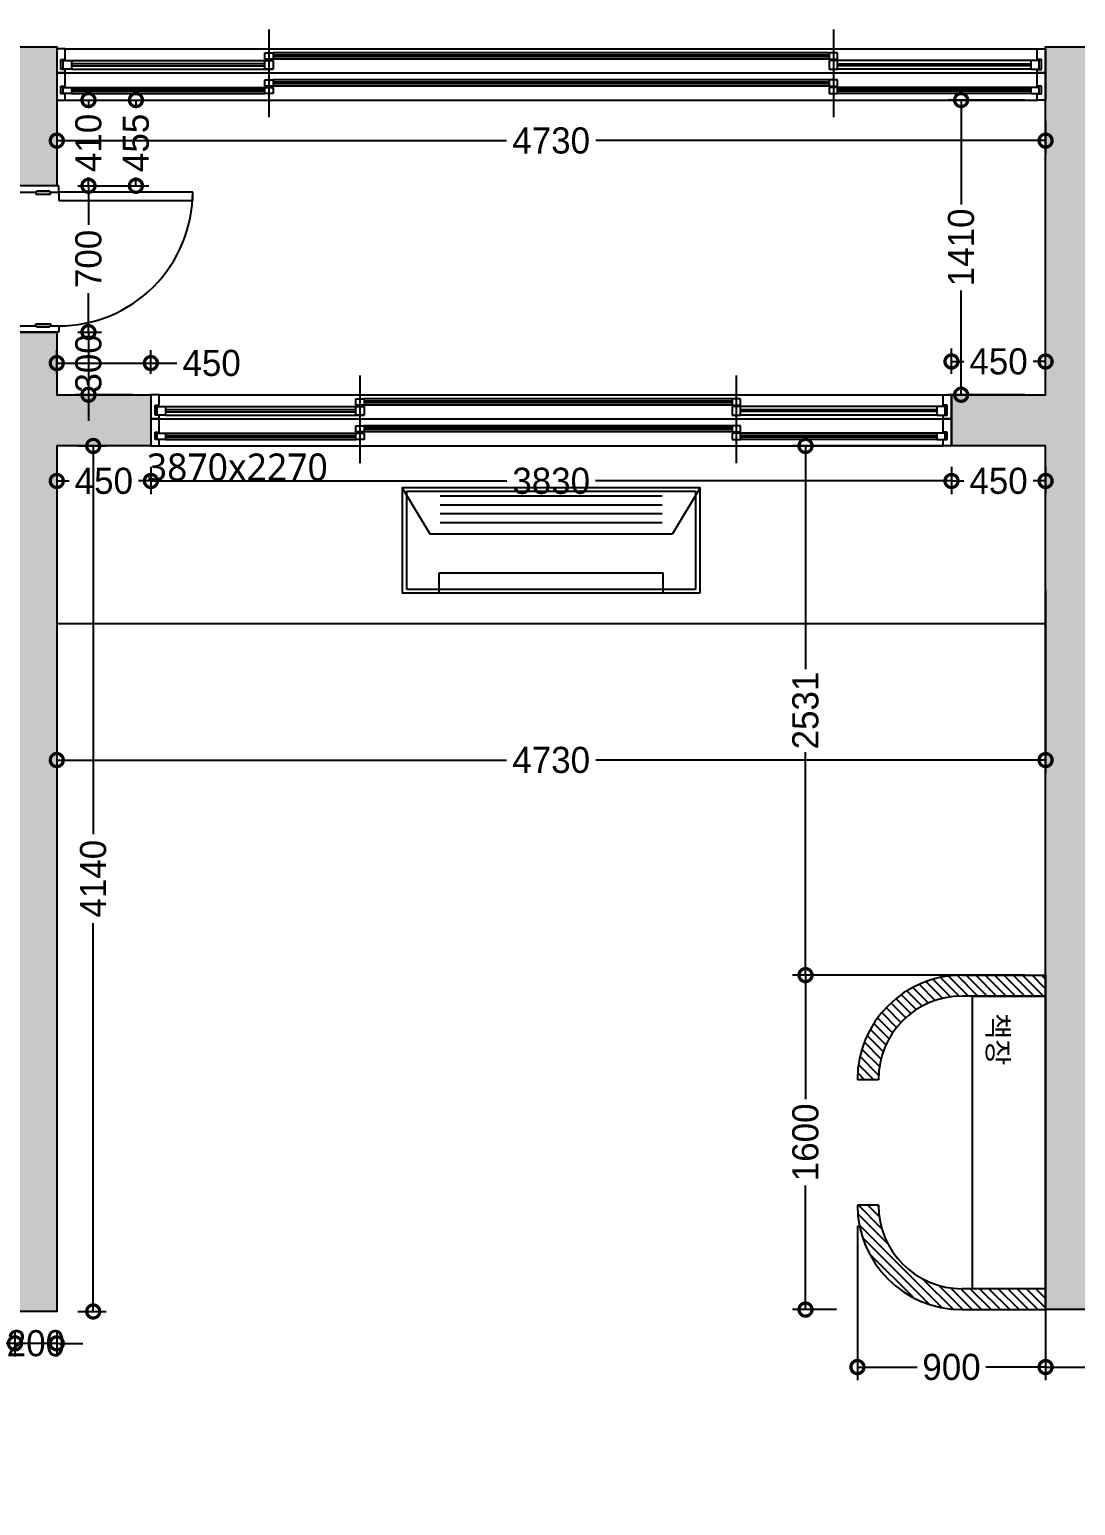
# Model space of a CAD drawing. Header units: millimetres. Extents: x 43335 to 261478, y -4312 to 41218.
# Drawn here: x 186380 to 191384, y 4822 to 11882 of the extents above; entities that cross this region are included whole.
import ezdxf

# ---------------------------------------------------------------- set-up
doc = ezdxf.new("R2010")
doc.units = ezdxf.units.MM
doc.layers.add('S-DIM', color=7, linetype='Continuous')
doc.layers.add('인테리어_해치_벽체', color=8, linetype='Continuous')
doc.styles.add('돋움', font='malgun.ttf')
doc.styles.add('스타일1', font='HANDotum.ttf')
doc.styles.add('코레일둥고', font='HANDotum.ttf')
doc.dimstyles.new('50', dxfattribs={"dimscale": 50, "dimtxt": 2.5, "dimasz": 2.5, "dimexe": 1.25, "dimexo": 2, "dimtad": 0, "dimdec": 0, "dimtxsty": '스타일1', "dimblk": 'DOTSMALL', "dimcen": 2.5, "dimclrd": 1, "dimclre": 1, "dimclrt": 2, "dimadec": 0, "dimazin": 0, "dimtfac": 1, "dimtdec": 0, "dimtix": 1, "dimtmove": 0, "dimatfit": 3, "dimldrblk": 'DOTSMALL', "dimfxl": 1.25, "dimarcsym": 0})

# ---------------------------------------------------------------- blocks, each defined once
blk = doc.blocks.new('_DOTSMALL')
at = {"color": 0, "linetype": 'ByBlock', "const_width": 0.5}
blk.add_lwpolyline([(-0.0625, 0, 1), (0.0625, 0, 1)], format="xyb", close=True, dxfattribs=at)
blk = doc.blocks.new('*D699')
at = {"layer": 'Defpoints', "color": 0, "transparency": 16777216}
for p in [(186510.5, 11544.6), (191240.5, 11544.6), (191240.5, 11350.5)]:
    blk.add_point(p, dxfattribs=at)
at = {"layer": 'S-DIM', "color": 1, "lineweight": -2, "transparency": 16777216}
for p, q in [((186510.5, 11444.6), (186510.5, 11288)), ((191240.5, 11444.6), (191240.5, 11288)), ((186510.5, 11350.5), (188662.4, 11350.5)), ((191240.5, 11350.5), (189088.6, 11350.5))]:
    blk.add_line(p, q, dxfattribs=at)
at = {"layer": 'S-DIM', "color": 1, "lineweight": -2, "transparency": 16777216, "xscale": 125, "yscale": 125, "zscale": 125, "rotation": 180}
blk.add_blockref('_DOTSMALL', (186510.5, 11350.5), dxfattribs=at)
at = {"layer": 'S-DIM', "color": 1, "lineweight": -2, "transparency": 16777216, "xscale": 125, "yscale": 125, "zscale": 125}
blk.add_blockref('_DOTSMALL', (191240.5, 11350.5), dxfattribs=at)
at = {"layer": 'S-DIM', "color": 2, "transparency": 16777216, "insert": (188875.5, 11350.5), "char_height": 125, "attachment_point": 5, "style": '스타일1'}
blk.add_mtext('4730', dxfattribs=at)
blk = doc.blocks.new('*D700')
at = {"layer": 'Defpoints', "color": 0, "transparency": 16777216}
for p in [(186510.5, 11544.6), (186510.5, 11134.6), (186662.1, 11134.6)]:
    blk.add_point(p, dxfattribs=at)
at = {"layer": 'S-DIM', "color": 1, "lineweight": -2, "transparency": 16777216}
for p, q in [((186610.5, 11544.6), (186724.6, 11544.6)), ((186662.1, 11544.6), (186662.1, 11505.3)), ((186662.1, 11134.6), (186662.1, 11173.8)), ((186610.5, 11134.6), (186724.6, 11134.6))]:
    blk.add_line(p, q, dxfattribs=at)
at = {"layer": 'S-DIM', "color": 1, "lineweight": -2, "transparency": 16777216, "xscale": 125, "yscale": 125, "zscale": 125}
for p, rotation in [((186662.1, 11544.6), 90), ((186662.1, 11134.6), 270)]:
    blk.add_blockref('_DOTSMALL', p, dxfattribs=dict(at, rotation=rotation))
at = {"layer": 'S-DIM', "color": 2, "transparency": 16777216, "insert": (186662.1, 11339.6), "char_height": 125, "attachment_point": 5, "rotation": 90, "style": '스타일1'}
blk.add_mtext('410', dxfattribs=at)
blk = doc.blocks.new('*D701')
at = {"layer": 'Defpoints', "color": 0, "transparency": 16777216}
for p in [(186510.5, 11134.6), (186510.5, 10434.6), (186662.1, 10434.6)]:
    blk.add_point(p, dxfattribs=at)
at = {"layer": 'S-DIM', "color": 1, "lineweight": -2, "transparency": 16777216}
for p, q in [((186610.5, 11134.6), (186724.6, 11134.6)), ((186662.1, 11134.6), (186662.1, 10948.4)), ((186662.1, 10434.6), (186662.1, 10620.7)), ((186610.5, 10434.6), (186724.6, 10434.6))]:
    blk.add_line(p, q, dxfattribs=at)
at = {"layer": 'S-DIM', "color": 1, "lineweight": -2, "transparency": 16777216, "xscale": 125, "yscale": 125, "zscale": 125}
for p, rotation in [((186662.1, 11134.6), 90), ((186662.1, 10434.6), 270)]:
    blk.add_blockref('_DOTSMALL', p, dxfattribs=dict(at, rotation=rotation))
at = {"layer": 'S-DIM', "color": 2, "transparency": 16777216, "insert": (186662.1, 10784.6), "char_height": 125, "attachment_point": 5, "rotation": 90, "style": '스타일1'}
blk.add_mtext('700', dxfattribs=at)
blk = doc.blocks.new('*D702')
at = {"layer": 'Defpoints', "color": 0, "transparency": 16777216}
for p in [(186510.5, 10434.6), (186662.1, 10134.9), (186972.7, 10134.9)]:
    blk.add_point(p, dxfattribs=at)
at = {"layer": 'S-DIM', "color": 1, "lineweight": -2, "transparency": 16777216}
for p, q in [((186662.1, 10434.6), (186662.1, 10559.6)), ((186610.5, 10434.6), (186724.6, 10434.6)), ((186662.1, 10434.6), (186662.1, 10134.9)), ((186872.7, 10134.9), (186599.6, 10134.9)), ((186662.1, 10134.9), (186662.1, 10009.9))]:
    blk.add_line(p, q, dxfattribs=at)
at = {"layer": 'S-DIM', "color": 1, "lineweight": -2, "transparency": 16777216, "xscale": 125, "yscale": 125, "zscale": 125}
for p, rotation in [((186662.1, 10434.6), 270), ((186662.1, 10134.9), 90)]:
    blk.add_blockref('_DOTSMALL', p, dxfattribs=dict(at, rotation=rotation))
at = {"layer": 'S-DIM', "color": 2, "transparency": 16777216, "insert": (186662.1, 10284.8), "char_height": 125, "attachment_point": 5, "rotation": 90, "style": '스타일1'}
blk.add_mtext('300', dxfattribs=at)
blk = doc.blocks.new('*D703')
at = {"layer": 'Defpoints', "color": 0, "transparency": 16777216}
for p in [(190340.5, 7358.6), (190092.1, 5758.6), (190340.5, 5758.6)]:
    blk.add_point(p, dxfattribs=at)
at = {"layer": 'S-DIM', "color": 1, "lineweight": -2, "transparency": 16777216}
for p, q in [((190240.5, 7358.6), (190029.6, 7358.6)), ((190092.1, 7358.6), (190092.1, 6764.6)), ((190092.1, 5758.6), (190092.1, 6352.6)), ((190240.5, 5758.6), (190029.6, 5758.6))]:
    blk.add_line(p, q, dxfattribs=at)
at = {"layer": 'S-DIM', "color": 1, "lineweight": -2, "transparency": 16777216, "xscale": 125, "yscale": 125, "zscale": 125}
for p, rotation in [((190092.1, 7358.6), 90), ((190092.1, 5758.6), 270)]:
    blk.add_blockref('_DOTSMALL', p, dxfattribs=dict(at, rotation=rotation))
at = {"layer": 'S-DIM', "color": 2, "transparency": 16777216, "insert": (190092.1, 6558.6), "char_height": 125, "attachment_point": 5, "rotation": 90, "style": '스타일1'}
blk.add_mtext('1600', dxfattribs=at)
blk = doc.blocks.new('*D786')
at = {"layer": 'Defpoints', "color": 0, "transparency": 16777216}
for p in [(190340.5, 6258.6), (191240.5, 6258.6), (191240.5, 5483.6)]:
    blk.add_point(p, dxfattribs=at)
at = {"layer": 'S-DIM', "color": 1, "lineweight": -2, "transparency": 16777216}
for p, q in [((190340.5, 6158.6), (190340.5, 5421.1)), ((191240.5, 6158.6), (191240.5, 5421.1)), ((190340.5, 5483.6), (190626.3, 5483.6)), ((191240.5, 5483.6), (190954.8, 5483.6))]:
    blk.add_line(p, q, dxfattribs=at)
at = {"layer": 'S-DIM', "color": 1, "lineweight": -2, "transparency": 16777216, "xscale": 125, "yscale": 125, "zscale": 125, "rotation": 180}
blk.add_blockref('_DOTSMALL', (190340.5, 5483.6), dxfattribs=at)
at = {"layer": 'S-DIM', "color": 1, "lineweight": -2, "transparency": 16777216, "xscale": 125, "yscale": 125, "zscale": 125}
blk.add_blockref('_DOTSMALL', (191240.5, 5483.6), dxfattribs=at)
at = {"layer": 'S-DIM', "color": 2, "transparency": 16777216, "insert": (190790.5, 5483.6), "char_height": 125, "attachment_point": 5, "style": '스타일1'}
blk.add_mtext('900', dxfattribs=at)
blk = doc.blocks.new('*D704')
at = {"layer": 'Defpoints', "color": 0, "transparency": 16777216}
for p in [(190092.1, 9889.9), (191240.5, 9889.9), (191240.5, 7358.6)]:
    blk.add_point(p, dxfattribs=at)
at = {"layer": 'S-DIM', "color": 1, "lineweight": -2, "transparency": 16777216}
for p, q in [((191140.5, 9889.9), (190029.6, 9889.9)), ((190092.1, 9889.9), (190092.1, 8823)), ((190092.1, 7358.6), (190092.1, 8425.5)), ((191140.5, 7358.6), (190029.6, 7358.6))]:
    blk.add_line(p, q, dxfattribs=at)
at = {"layer": 'S-DIM', "color": 1, "lineweight": -2, "transparency": 16777216, "xscale": 125, "yscale": 125, "zscale": 125}
for p, rotation in [((190092.1, 9889.9), 90), ((190092.1, 7358.6), 270)]:
    blk.add_blockref('_DOTSMALL', p, dxfattribs=dict(at, rotation=rotation))
at = {"layer": 'S-DIM', "color": 2, "transparency": 16777216, "insert": (190092.1, 8624.3), "char_height": 125, "attachment_point": 5, "rotation": 90, "style": '스타일1'}
blk.add_mtext('2531', dxfattribs=at)
blk = doc.blocks.new('*D705')
at = {"layer": 'Defpoints', "color": 0, "transparency": 16777216}
for p in [(186510.5, 9301.9), (191240.5, 9301.9), (191240.5, 8387.3)]:
    blk.add_point(p, dxfattribs=at)
at = {"layer": 'S-DIM', "color": 1, "lineweight": -2, "transparency": 16777216}
for p, q in [((186510.5, 9201.9), (186510.5, 8324.8)), ((191240.5, 9201.9), (191240.5, 8324.8)), ((186510.5, 8387.3), (188662.4, 8387.3)), ((191240.5, 8387.3), (189088.6, 8387.3))]:
    blk.add_line(p, q, dxfattribs=at)
at = {"layer": 'S-DIM', "color": 1, "lineweight": -2, "transparency": 16777216, "xscale": 125, "yscale": 125, "zscale": 125, "rotation": 180}
blk.add_blockref('_DOTSMALL', (186510.5, 8387.3), dxfattribs=at)
at = {"layer": 'S-DIM', "color": 1, "lineweight": -2, "transparency": 16777216, "xscale": 125, "yscale": 125, "zscale": 125}
blk.add_blockref('_DOTSMALL', (191240.5, 8387.3), dxfattribs=at)
at = {"layer": 'S-DIM', "color": 2, "transparency": 16777216, "insert": (188875.5, 8387.3), "char_height": 125, "attachment_point": 5, "style": '스타일1'}
blk.add_mtext('4730', dxfattribs=at)
blk = doc.blocks.new('*D706')
at = {"layer": 'Defpoints', "color": 0, "transparency": 16777216}
for p in [(186310.5, 5749.6), (186510.5, 5749.6), (186310.5, 5597.1)]:
    blk.add_point(p, dxfattribs=at)
at = {"layer": 'S-DIM', "color": 1, "lineweight": -2, "transparency": 16777216}
for p, q in [((186310.5, 5649.6), (186310.5, 5534.6)), ((186510.5, 5649.6), (186510.5, 5534.6)), ((186310.5, 5597.1), (186185.5, 5597.1)), ((186510.5, 5597.1), (186310.5, 5597.1)), ((186510.5, 5597.1), (186635.5, 5597.1))]:
    blk.add_line(p, q, dxfattribs=at)
at = {"layer": 'S-DIM', "color": 1, "lineweight": -2, "transparency": 16777216, "xscale": 125, "yscale": 125, "zscale": 125}
blk.add_blockref('_DOTSMALL', (186310.5, 5597.1), dxfattribs=at)
at = {"layer": 'S-DIM', "color": 1, "lineweight": -2, "transparency": 16777216, "xscale": 125, "yscale": 125, "zscale": 125, "rotation": 180}
blk.add_blockref('_DOTSMALL', (186510.5, 5597.1), dxfattribs=at)
at = {"layer": 'S-DIM', "color": 2, "transparency": 16777216, "insert": (186410.5, 5597.1), "char_height": 125, "attachment_point": 5, "style": '스타일1'}
blk.add_mtext('200', dxfattribs=at)
blk = doc.blocks.new('*D712')
at = {"layer": 'Defpoints', "color": 0, "transparency": 16777216}
for p in [(191240.5, 5758.6), (193090.5, 5758.6), (193090.5, 5483.6)]:
    blk.add_point(p, dxfattribs=at)
at = {"layer": 'S-DIM', "color": 1, "lineweight": -2, "transparency": 16777216}
for p, q in [((191240.5, 5658.6), (191240.5, 5421.1)), ((193090.5, 5658.6), (193090.5, 5421.1)), ((191240.5, 5483.6), (191959.5, 5483.6)), ((193090.5, 5483.6), (192371.5, 5483.6))]:
    blk.add_line(p, q, dxfattribs=at)
at = {"layer": 'S-DIM', "color": 1, "lineweight": -2, "transparency": 16777216, "xscale": 125, "yscale": 125, "zscale": 125, "rotation": 180}
blk.add_blockref('_DOTSMALL', (191240.5, 5483.6), dxfattribs=at)
at = {"layer": 'S-DIM', "color": 1, "lineweight": -2, "transparency": 16777216, "xscale": 125, "yscale": 125, "zscale": 125}
blk.add_blockref('_DOTSMALL', (193090.5, 5483.6), dxfattribs=at)
at = {"layer": 'S-DIM', "color": 2, "transparency": 16777216, "insert": (192165.5, 5483.6), "char_height": 125, "attachment_point": 5, "style": '스타일1'}
blk.add_mtext('1850', dxfattribs=at)
blk = doc.blocks.new('*D785')
at = {"layer": 'Defpoints', "color": 0, "transparency": 16777216}
for p in [(186510.5, 11544.6), (186510.5, 11134.6), (186889, 11134.6)]:
    blk.add_point(p, dxfattribs=at)
at = {"layer": 'S-DIM', "color": 1, "lineweight": -2, "transparency": 16777216}
for p, q in [((186610.5, 11544.6), (186951.5, 11544.6)), ((186889, 11544.6), (186889, 11505.1)), ((186889, 11134.6), (186889, 11174)), ((186610.5, 11134.6), (186951.5, 11134.6))]:
    blk.add_line(p, q, dxfattribs=at)
at = {"layer": 'S-DIM', "color": 1, "lineweight": -2, "transparency": 16777216, "xscale": 125, "yscale": 125, "zscale": 125}
for p, rotation in [((186889, 11544.6), 90), ((186889, 11134.6), 270)]:
    blk.add_blockref('_DOTSMALL', p, dxfattribs=dict(at, rotation=rotation))
at = {"layer": 'S-DIM', "color": 2, "transparency": 16777216, "insert": (186889, 11339.6), "char_height": 125, "attachment_point": 5, "rotation": 90, "style": '스타일1'}
blk.add_mtext('455', dxfattribs=at)
blk = doc.blocks.new('*D803')
at = {"layer": 'Defpoints', "color": 0, "transparency": 16777216}
for p in [(186510.5, 9889.9), (186510.5, 5749.6), (186684.8, 5749.6)]:
    blk.add_point(p, dxfattribs=at)
at = {"layer": 'S-DIM', "color": 1, "lineweight": -2, "transparency": 16777216}
for p, q in [((186610.5, 9889.9), (186747.3, 9889.9)), ((186684.8, 9889.9), (186684.8, 8032.8)), ((186684.8, 5749.6), (186684.8, 7606.7)), ((186610.5, 5749.6), (186747.3, 5749.6))]:
    blk.add_line(p, q, dxfattribs=at)
at = {"layer": 'S-DIM', "color": 1, "lineweight": -2, "transparency": 16777216, "xscale": 125, "yscale": 125, "zscale": 125}
for p, rotation in [((186684.8, 9889.9), 90), ((186684.8, 5749.6), 270)]:
    blk.add_blockref('_DOTSMALL', p, dxfattribs=dict(at, rotation=rotation))
at = {"layer": 'S-DIM', "color": 2, "transparency": 16777216, "insert": (186684.8, 7819.8), "char_height": 125, "attachment_point": 5, "rotation": 90, "style": '스타일1'}
blk.add_mtext('4140', dxfattribs=at)
blk = doc.blocks.new('*D804')
at = {"layer": 'Defpoints', "color": 0, "transparency": 16777216}
for p in [(190790.5, 9889.9), (191240.5, 9889.9), (191240.5, 9722.4)]:
    blk.add_point(p, dxfattribs=at)
at = {"layer": 'S-DIM', "color": 1, "lineweight": -2, "transparency": 16777216}
for p, q in [((190790.5, 9789.9), (190790.5, 9659.9)), ((191240.5, 9789.9), (191240.5, 9659.9)), ((190790.5, 9722.4), (190849.8, 9722.4)), ((191240.5, 9722.4), (191181.2, 9722.4))]:
    blk.add_line(p, q, dxfattribs=at)
at = {"layer": 'S-DIM', "color": 1, "lineweight": -2, "transparency": 16777216, "xscale": 125, "yscale": 125, "zscale": 125, "rotation": 180}
blk.add_blockref('_DOTSMALL', (190790.5, 9722.4), dxfattribs=at)
at = {"layer": 'S-DIM', "color": 1, "lineweight": -2, "transparency": 16777216, "xscale": 125, "yscale": 125, "zscale": 125}
blk.add_blockref('_DOTSMALL', (191240.5, 9722.4), dxfattribs=at)
at = {"layer": 'S-DIM', "color": 2, "transparency": 16777216, "insert": (191015.5, 9722.4), "char_height": 125, "attachment_point": 5, "style": '스타일1'}
blk.add_mtext('450', dxfattribs=at)
blk = doc.blocks.new('*D805')
at = {"layer": 'Defpoints', "color": 0, "transparency": 16777216}
for p in [(186510.5, 9889.9), (186960.5, 9889.9), (186960.5, 9722.4)]:
    blk.add_point(p, dxfattribs=at)
at = {"layer": 'S-DIM', "color": 1, "lineweight": -2, "transparency": 16777216}
for p, q in [((186510.5, 9789.9), (186510.5, 9659.9)), ((186960.5, 9789.9), (186960.5, 9659.9)), ((186510.5, 9722.4), (186569.8, 9722.4)), ((186960.5, 9722.4), (186901.2, 9722.4))]:
    blk.add_line(p, q, dxfattribs=at)
at = {"layer": 'S-DIM', "color": 1, "lineweight": -2, "transparency": 16777216, "xscale": 125, "yscale": 125, "zscale": 125, "rotation": 180}
blk.add_blockref('_DOTSMALL', (186510.5, 9722.4), dxfattribs=at)
at = {"layer": 'S-DIM', "color": 1, "lineweight": -2, "transparency": 16777216, "xscale": 125, "yscale": 125, "zscale": 125}
blk.add_blockref('_DOTSMALL', (186960.5, 9722.4), dxfattribs=at)
at = {"layer": 'S-DIM', "color": 2, "transparency": 16777216, "insert": (186735.5, 9722.4), "char_height": 125, "attachment_point": 5, "style": '스타일1'}
blk.add_mtext('450', dxfattribs=at)
blk = doc.blocks.new('*D806')
at = {"layer": 'Defpoints', "color": 0, "transparency": 16777216}
for p in [(186960.5, 9889.9), (190790.5, 9889.9), (190790.5, 9722.4)]:
    blk.add_point(p, dxfattribs=at)
at = {"layer": 'S-DIM', "color": 1, "lineweight": -2, "transparency": 16777216}
for p, q in [((186960.5, 9789.9), (186960.5, 9659.9)), ((190790.5, 9789.9), (190790.5, 9659.9)), ((186960.5, 9722.4), (188663.8, 9722.4)), ((190790.5, 9722.4), (189087.2, 9722.4))]:
    blk.add_line(p, q, dxfattribs=at)
at = {"layer": 'S-DIM', "color": 1, "lineweight": -2, "transparency": 16777216, "xscale": 125, "yscale": 125, "zscale": 125, "rotation": 180}
blk.add_blockref('_DOTSMALL', (186960.5, 9722.4), dxfattribs=at)
at = {"layer": 'S-DIM', "color": 1, "lineweight": -2, "transparency": 16777216, "xscale": 125, "yscale": 125, "zscale": 125}
blk.add_blockref('_DOTSMALL', (190790.5, 9722.4), dxfattribs=at)
at = {"layer": 'S-DIM', "color": 2, "transparency": 16777216, "insert": (188875.5, 9722.4), "char_height": 125, "attachment_point": 5, "style": '스타일1'}
blk.add_mtext('3830', dxfattribs=at)
blk = doc.blocks.new('*D807')
at = {"layer": 'Defpoints', "color": 0, "transparency": 16777216}
for p in [(191240.5, 10293.9), (190790.5, 10134.9), (191240.5, 10134.9)]:
    blk.add_point(p, dxfattribs=at)
at = {"layer": 'S-DIM', "color": 1, "lineweight": -2, "transparency": 16777216}
for p, q in [((190790.5, 10234.9), (190790.5, 10356.4)), ((191240.5, 10234.9), (191240.5, 10356.4)), ((190790.5, 10293.9), (190849.8, 10293.9)), ((191240.5, 10293.9), (191181.2, 10293.9))]:
    blk.add_line(p, q, dxfattribs=at)
at = {"layer": 'S-DIM', "color": 1, "lineweight": -2, "transparency": 16777216, "xscale": 125, "yscale": 125, "zscale": 125, "rotation": 180}
blk.add_blockref('_DOTSMALL', (190790.5, 10293.9), dxfattribs=at)
at = {"layer": 'S-DIM', "color": 1, "lineweight": -2, "transparency": 16777216, "xscale": 125, "yscale": 125, "zscale": 125}
blk.add_blockref('_DOTSMALL', (191240.5, 10293.9), dxfattribs=at)
at = {"layer": 'S-DIM', "color": 2, "transparency": 16777216, "insert": (191015.5, 10293.9), "char_height": 125, "attachment_point": 5, "style": '스타일1'}
blk.add_mtext('450', dxfattribs=at)
blk = doc.blocks.new('*D808')
at = {"layer": 'Defpoints', "color": 0, "transparency": 16777216}
for p in [(186960.5, 10286.4), (186510.5, 10134.9), (186960.5, 10134.9)]:
    blk.add_point(p, dxfattribs=at)
at = {"layer": 'S-DIM', "color": 1, "lineweight": -2, "transparency": 16777216}
for p, q in [((186510.5, 10234.9), (186510.5, 10348.9)), ((186960.5, 10234.9), (186960.5, 10348.9)), ((186510.5, 10286.4), (186960.5, 10286.4)), ((186960.5, 10286.4), (187085.5, 10286.4))]:
    blk.add_line(p, q, dxfattribs=at)
at = {"layer": 'S-DIM', "color": 1, "lineweight": -2, "transparency": 16777216, "xscale": 125, "yscale": 125, "zscale": 125, "rotation": 180}
blk.add_blockref('_DOTSMALL', (186510.5, 10286.4), dxfattribs=at)
at = {"layer": 'S-DIM', "color": 1, "lineweight": -2, "transparency": 16777216, "xscale": 125, "yscale": 125, "zscale": 125}
blk.add_blockref('_DOTSMALL', (186960.5, 10286.4), dxfattribs=at)
at = {"layer": 'S-DIM', "color": 2, "transparency": 16777216, "insert": (187251.2, 10286.4), "char_height": 125, "attachment_point": 5, "style": '스타일1'}
blk.add_mtext('450', dxfattribs=at)
blk = doc.blocks.new('*D809')
at = {"layer": 'Defpoints', "color": 0, "transparency": 16777216}
for p in [(191240.5, 11544.6), (190836.5, 10134.9), (191240.5, 10134.9)]:
    blk.add_point(p, dxfattribs=at)
at = {"layer": 'S-DIM', "color": 1, "lineweight": -2, "transparency": 16777216}
for p, q in [((191140.5, 11544.6), (190774, 11544.6)), ((190836.5, 11544.6), (190836.5, 11045.8)), ((190836.5, 10134.9), (190836.5, 10633.7)), ((191140.5, 10134.9), (190774, 10134.9))]:
    blk.add_line(p, q, dxfattribs=at)
at = {"layer": 'S-DIM', "color": 1, "lineweight": -2, "transparency": 16777216, "xscale": 125, "yscale": 125, "zscale": 125}
for p, rotation in [((190836.5, 11544.6), 90), ((190836.5, 10134.9), 270)]:
    blk.add_blockref('_DOTSMALL', p, dxfattribs=dict(at, rotation=rotation))
at = {"layer": 'S-DIM', "color": 2, "transparency": 16777216, "insert": (190836.5, 10839.8), "char_height": 125, "attachment_point": 5, "rotation": 90, "style": '스타일1'}
blk.add_mtext('1410', dxfattribs=at)
blk = doc.blocks.new('ahsiefsxe')
at = {"layer": '인테리어_해치_벽체'}
h = blk.add_hatch(color=256, dxfattribs=at)
h.dxf.hatch_style = 1
h.paths.add_polyline_path([(234402, 19138.4), (234402, 18858.4), (235352, 18858.4), (235352, 18783.4), (235462, 18783.4), (235462, 18655.9), (235662, 18655.9), (235662, 18984.3), (235552, 18984.3), (235552, 22677.4), (236842, 22677.4), (236842, 28282.4), (236022, 28282.4), (236022, 28177.4), (236642, 28177.4), (236642, 27032.4), (236012, 27032.4), (236012, 26807.4), (236642, 26807.4), (236642, 22877.4), (234602, 22877.4), (234602, 22677.4), (235352, 22677.4), (235352, 21318.4), (234052, 21318.4), (234052, 21118.4), (235352, 21118.4), (235352, 19338.4), (233152, 19338.4), (233152, 21118.4), (233252, 21118.4), (233252, 21318.4), (232952, 21318.4), (232952, 19338.4), (232597, 19338.4), (232597, 19138.4)])
h.paths.add_polyline_path([(225662, 28718.4), (225862, 28718.4), (225862, 28053.4), (225662, 28053.4)])
h.paths.add_polyline_path([(222352, 28153.4), (222352, 28053.4), (221452, 28053.4), (221452, 27032.4), (222762, 27032.4), (222762, 26807.4), (221452, 26807.4), (221452, 20158.4), (222252, 20158.4), (222252, 19958.4), (221452, 19958.4), (221452, 18658.4), (221802, 18658.4), (221802, 17528.4), (222127, 17528.4), (222127, 17328.4), (221602, 17328.4), (221602, 18458.4), (221252, 18458.4), (221252, 28153.4)])
h.paths.add_polyline_path([(223152, 20368.4), (223152, 17528.4), (223617, 17528.4), (223617, 17328.4), (223152, 17328.4), (223154.1, 15897.3), (223952, 15897.3), (223952, 15697.3), (222952, 15697.4), (222952, 17328.4), (222627, 17328.4), (222627, 17528.4), (222952, 17528.4), (222952, 20368.4)])
h.paths.add_polyline_path([(222952, 21068.4), (222952, 21318.4), (224482, 21318.4), (224482, 22668.4), (222807, 22668.4), (222807, 22868.4), (224682, 22868.4), (224682, 21318.4), (225122, 21318.4), (225122, 21118.4), (223152, 21118.4), (223152, 21068.4)])
h.paths.add_polyline_path([(235662, 17655.9), (235662, 17328.4), (234762.2, 17328.4), (234762.2, 17528.4), (235462, 17528.4), (235462, 17655.9)])
h.paths.add_polyline_path([(231762.2, 17528.4), (231762.2, 15698.4), (230962, 15698.4), (230962, 15898.4), (231562.2, 15898.4), (231562.2, 17328.4), (230962, 17328.4), (230962, 21318.4), (231162, 21318.4), (231162, 17528.4)])
h.paths.add_polyline_path([(228192, 17528.4), (228962, 17528.3), (228962, 17328.5), (228192, 17328.5)])
h.paths.add_polyline_path([(227692, 17328.5), (227112.2, 17328.5), (227112.2, 16798.4), (226342.2, 16798.4), (226342.2, 15798.4), (227262, 15798.4), (227262, 15938.4), (227362, 15938.4), (227362, 15698.4), (226152, 15697.3), (226152, 21118.4), (226102, 21118.4), (226102, 21318.4), (228522, 21318.4), (228522, 21118.4), (226352, 21118.4), (226352, 17528.4), (227692, 17528.4)])
h.paths.add_polyline_path([(233622, 22677.4), (233422, 22677.4), (233422, 28032.4), (233392, 28032.4), (233392, 28282.4), (233622, 28282.4)], flags=17)
h.paths.add_polyline_path([(230592, 26808.8), (230142, 26808.8), (230142, 27053.8), (230592, 27053.8), (230592, 28718.4), (230792, 28718.4), (230792, 27032.4), (231262, 27032.4), (231262, 26807.4), (230792, 26807.4), (230792, 22877.4), (232442, 22877.4), (232442, 22677.4), (230592, 22677.4)])
h.paths.add_polyline_path([(225662, 27032.4), (225662, 27353.4), (225862, 27353.4), (225862, 27053.8), (226312, 27053.8), (226312, 26808.8), (225862, 26808.8), (225862, 22668.4), (225662, 22668.4), (225662, 26807.4), (225262, 26807.4), (225262, 27032.4)])
for p, q in [((226877, 28800.9), (226877, 28381.5)), ((229577, 28800.9), (229577, 28381.5)), ((225862, 28708.4), (225862, 28508.4)), ((225902, 28708.4), (225862, 28708.4)), ((225862, 28708.4), (225862, 28593.4)), ((225902, 28708.4), (230552, 28708.4)), ((225902, 28658.2), (225902, 28708.4)), ((226857, 28688.7), (226897, 28688.7)), ((226857, 28658.7), (226857, 28688.7)), ((229557, 28688.7), (226897, 28688.7)), ((226897, 28688.7), (226897, 28658.7)), ((229557, 28677.7), (226897, 28677.7)), ((229557, 28669.7), (226897, 28669.7)), ((229597, 28688.7), (229557, 28688.7)), ((229557, 28688.7), (229557, 28658.7)), ((229597, 28658.7), (229597, 28688.7)), ((230552, 28658.2), (230552, 28708.4)), ((230552, 28708.4), (230592, 28708.4)), ((230592, 28708.4), (230592, 28508.4)), ((230592, 28708.4), (230592, 28593.4)), ((225882, 28610.2), (225882, 28658.2)), ((225882, 28658.2), (225902, 28658.2)), ((225902, 28610.2), (225882, 28610.2)), ((225892, 28652.7), (225932, 28652.7)), ((225892, 28610.7), (225892, 28652.7)), ((225932, 28610.7), (225892, 28610.7)), ((225902, 28593.4), (225902, 28610.2)), ((225932, 28652.7), (225932, 28610.7)), ((225932, 28652.7), (226857, 28652.7)), ((225932, 28638.3), (226857, 28638.3)), ((226857, 28625.1), (225932, 28625.1)), ((225932, 28610.7), (226897, 28610.7)), ((226897, 28658.7), (226857, 28658.7)), ((226857, 28652.7), (226897, 28652.7)), ((226857, 28610.7), (226857, 28652.7)), ((226897, 28610.7), (226857, 28610.7)), ((229557, 28658.7), (226897, 28658.7)), ((226897, 28652.7), (226897, 28610.7)), ((229557, 28658.7), (229597, 28658.7)), ((229597, 28652.7), (229557, 28652.7)), ((229557, 28652.7), (229557, 28610.7)), ((229557, 28610.7), (229597, 28610.7)), ((230522, 28652.7), (229597, 28652.7)), ((229597, 28610.7), (229597, 28652.7)), ((230522, 28635.7), (229597, 28635.7)), ((230522, 28627.7), (229597, 28627.7)), ((230522, 28610.7), (229597, 28610.7)), ((230562, 28652.7), (230522, 28652.7)), ((230522, 28652.7), (230522, 28610.7)), ((230522, 28610.7), (230562, 28610.7)), ((230572, 28658.2), (230552, 28658.2)), ((230552, 28593.4), (230552, 28610.2)), ((230552, 28610.2), (230572, 28610.2)), ((230562, 28610.7), (230562, 28652.7)), ((230572, 28610.2), (230572, 28658.2)), ((225862, 28593.4), (225902, 28593.4)), ((225902, 28593.4), (225862, 28593.4)), ((225862, 28593.4), (225862, 28463.4)), ((225882, 28493.9), (225882, 28529.9)), ((225882, 28529.9), (225902, 28529.9)), ((225892, 28524.4), (225932, 28524.4)), ((225892, 28494.4), (225892, 28524.4)), ((225902, 28593.4), (230552, 28593.4)), ((225902, 28529.9), (225902, 28593.4)), ((225932, 28524.4), (225932, 28494.4)), ((225932, 28524.4), (226857, 28524.4)), ((226857, 28560.4), (226897, 28560.4)), ((226857, 28530.4), (226857, 28560.4)), ((226897, 28530.4), (226857, 28530.4)), ((226857, 28524.4), (226897, 28524.4)), ((226857, 28494.4), (226857, 28524.4)), ((229557, 28560.4), (226897, 28560.4)), ((226897, 28560.4), (226897, 28530.4)), ((229557, 28549.4), (226897, 28549.4)), ((229557, 28541.4), (226897, 28541.4)), ((229557, 28530.4), (226897, 28530.4)), ((226897, 28524.4), (226897, 28494.4)), ((229597, 28560.4), (229557, 28560.4)), ((229557, 28560.4), (229557, 28530.4)), ((229557, 28530.4), (229597, 28530.4)), ((229597, 28524.4), (229557, 28524.4)), ((229557, 28524.4), (229557, 28494.4)), ((229597, 28530.4), (229597, 28560.4)), ((230522, 28524.4), (229597, 28524.4)), ((229597, 28494.4), (229597, 28524.4)), ((230562, 28524.4), (230522, 28524.4)), ((230522, 28524.4), (230522, 28494.4)), ((230592, 28593.4), (230552, 28593.4)), ((230552, 28529.9), (230552, 28593.4)), ((230552, 28593.4), (230592, 28593.4)), ((230572, 28529.9), (230552, 28529.9)), ((230562, 28494.4), (230562, 28524.4)), ((230572, 28493.9), (230572, 28529.9)), ((230592, 28593.4), (230592, 28463.4)), ((225862, 28463.4), (225902, 28463.4)), ((225902, 28493.9), (225882, 28493.9)), ((225932, 28494.4), (225892, 28494.4)), ((225902, 28463.4), (225902, 28493.9)), ((225902, 28463.4), (230552, 28463.4)), ((225932, 28513.4), (226857, 28513.4)), ((225932, 28505.4), (226857, 28505.4)), ((225932, 28494.4), (226857, 28494.4)), ((226897, 28494.4), (226857, 28494.4)), ((229557, 28494.4), (229597, 28494.4)), ((230522, 28513.4), (229597, 28513.4)), ((230522, 28505.4), (229597, 28505.4)), ((230522, 28494.4), (229597, 28494.4)), ((230522, 28494.4), (230562, 28494.4)), ((230552, 28463.4), (230552, 28493.9)), ((230552, 28493.9), (230572, 28493.9)), ((230592, 28463.4), (230552, 28463.4)), ((225872, 28053.4), (225652, 28053.4)), ((225872, 28023.4), (225872, 28053.4)), ((225652, 28023.4), (225765, 28023.4)), ((225765, 28023.4), (225762, 28023.4)), ((225762, 28023.4), (225762, 28013.4)), ((225762, 28013.4), (225832, 28013.4)), ((225829, 28028.4), (225765, 28028.4)), ((225765, 28028.4), (225765, 28023.4)), ((225765, 28023.4), (225765, 28028.4)), ((225765, 28028.4), (225829, 28028.4)), ((225829, 28023.4), (225829, 28028.4)), ((225829, 28028.4), (225829, 28023.4)), ((225832, 28023.4), (225829, 28023.4)), ((225829, 28023.4), (225872, 28023.4)), ((225832, 28013.4), (225832, 28023.4)), ((225872, 28023.4), (225872, 27983.4)), ((226512, 28023.4), (225872, 28023.4)), ((225872, 27983.4), (226512, 27983.4)), ((226512, 27983.4), (226512, 28023.4)), ((225652, 27383.4), (225765, 27383.4)), ((225872, 27353.4), (225652, 27353.4)), ((225762, 27383.4), (225762, 27393.4)), ((225762, 27393.4), (225832, 27393.4)), ((225765, 27383.4), (225762, 27383.4)), ((225765, 27378.4), (225765, 27383.4)), ((225765, 27383.4), (225765, 27378.4)), ((225829, 27378.4), (225765, 27378.4)), ((225765, 27378.4), (225829, 27378.4)), ((225829, 27383.4), (225829, 27378.4)), ((225832, 27383.4), (225829, 27383.4)), ((225829, 27378.4), (225829, 27383.4)), ((225829, 27383.4), (225872, 27383.4)), ((225832, 27393.4), (225832, 27383.4)), ((225872, 27383.4), (225872, 27353.4)), ((227312, 27146.3), (227312, 26726.9)), ((229112, 27146.3), (229112, 26726.9)), ((226312, 27053.8), (226312, 26853.8)), ((226352, 27053.8), (226312, 27053.8)), ((226312, 27053.8), (226312, 26938.8)), ((226352, 27053.8), (230102, 27053.8)), ((226352, 27003.6), (226352, 27053.8)), ((230102, 27003.6), (230102, 27053.8)), ((230102, 27053.8), (230142, 27053.8)), ((230142, 27053.8), (230142, 26853.8)), ((230142, 27053.8), (230142, 26938.8)), ((226332, 26955.6), (226332, 27003.6)), ((226332, 27003.6), (226352, 27003.6)), ((226342, 26998.1), (226382, 26998.1)), ((226342, 26956.1), (226342, 26998.1)), ((226382, 26998.1), (226382, 26956.1)), ((226382, 26998.1), (227292, 26998.1)), ((226382, 26983.7), (227292, 26983.7)), ((227292, 27034.1), (227332, 27034.1)), ((227292, 27004.1), (227292, 27034.1)), ((227332, 27004.1), (227292, 27004.1)), ((227292, 26998.1), (227332, 26998.1)), ((227292, 26956.1), (227292, 26998.1)), ((229092, 27034.1), (227332, 27034.1)), ((227332, 27034.1), (227332, 27004.1)), ((229092, 27023.1), (227332, 27023.1)), ((229092, 27015.1), (227332, 27015.1)), ((229092, 27004.1), (227332, 27004.1)), ((227332, 26998.1), (227332, 26956.1)), ((229132, 27034.1), (229092, 27034.1)), ((229092, 27034.1), (229092, 27004.1)), ((229092, 27004.1), (229132, 27004.1)), ((229132, 26998.1), (229092, 26998.1)), ((229092, 26998.1), (229092, 26956.1)), ((229132, 27004.1), (229132, 27034.1)), ((230072, 26998.1), (229132, 26998.1)), ((229132, 26956.1), (229132, 26998.1)), ((230072, 26981.1), (229132, 26981.1)), ((230072, 26973.1), (229132, 26973.1)), ((230112, 26998.1), (230072, 26998.1)), ((230072, 26998.1), (230072, 26956.1)), ((230122, 27003.6), (230102, 27003.6)), ((230112, 26956.1), (230112, 26998.1)), ((230122, 26955.6), (230122, 27003.6)), ((226312, 26938.8), (226352, 26938.8)), ((226352, 26938.8), (226312, 26938.8)), ((226312, 26938.8), (226312, 26808.8)), ((226352, 26955.6), (226332, 26955.6)), ((226382, 26956.1), (226342, 26956.1)), ((226352, 26938.8), (226352, 26955.6)), ((226352, 26938.8), (230102, 26938.8)), ((226352, 26875.3), (226352, 26938.8)), ((227292, 26970.4), (226382, 26970.4)), ((226382, 26956.1), (227332, 26956.1)), ((227332, 26956.1), (227292, 26956.1)), ((227292, 26905.8), (227332, 26905.8)), ((227292, 26875.8), (227292, 26905.8)), ((229092, 26905.8), (227332, 26905.8)), ((227332, 26905.8), (227332, 26875.8)), ((229092, 26956.1), (229132, 26956.1)), ((229132, 26905.8), (229092, 26905.8)), ((229092, 26905.8), (229092, 26875.8)), ((230072, 26956.1), (229132, 26956.1)), ((229132, 26875.8), (229132, 26905.8)), ((230072, 26956.1), (230112, 26956.1)), ((230102, 26938.8), (230102, 26955.6)), ((230102, 26955.6), (230122, 26955.6)), ((230142, 26938.8), (230102, 26938.8)), ((230102, 26875.3), (230102, 26938.8)), ((230102, 26938.8), (230142, 26938.8)), ((230142, 26938.8), (230142, 26808.8)), ((226332, 26839.3), (226332, 26875.3)), ((226332, 26875.3), (226352, 26875.3)), ((226352, 26839.3), (226332, 26839.3)), ((226342, 26869.8), (226382, 26869.8)), ((226342, 26839.8), (226342, 26869.8)), ((226382, 26839.8), (226342, 26839.8)), ((226352, 26808.8), (226352, 26839.3)), ((226382, 26869.8), (226382, 26839.8)), ((226382, 26869.8), (227292, 26869.8)), ((226382, 26858.8), (227292, 26858.8)), ((226382, 26850.8), (227292, 26850.8)), ((226382, 26839.8), (227292, 26839.8)), ((227332, 26875.8), (227292, 26875.8)), ((227292, 26869.8), (227332, 26869.8)), ((227292, 26839.8), (227292, 26869.8)), ((227332, 26839.8), (227292, 26839.8)), ((229092, 26894.8), (227332, 26894.8)), ((229092, 26886.8), (227332, 26886.8)), ((229092, 26875.8), (227332, 26875.8)), ((227332, 26869.8), (227332, 26839.8)), ((229092, 26875.8), (229132, 26875.8)), ((229132, 26869.8), (229092, 26869.8)), ((229092, 26869.8), (229092, 26839.8)), ((229092, 26839.8), (229132, 26839.8)), ((230072, 26869.8), (229132, 26869.8)), ((229132, 26839.8), (229132, 26869.8)), ((230072, 26858.8), (229132, 26858.8)), ((230072, 26850.8), (229132, 26850.8)), ((230072, 26839.8), (229132, 26839.8)), ((230112, 26869.8), (230072, 26869.8)), ((230072, 26869.8), (230072, 26839.8)), ((230072, 26839.8), (230112, 26839.8)), ((230122, 26875.3), (230102, 26875.3)), ((230102, 26808.8), (230102, 26839.3)), ((230102, 26839.3), (230122, 26839.3)), ((230112, 26839.8), (230112, 26869.8)), ((230122, 26839.3), (230122, 26875.3)), ((226312, 26808.8), (226352, 26808.8)), ((226352, 26808.8), (230102, 26808.8)), ((230142, 26808.8), (230102, 26808.8)), ((227537, 26122.8), (227537, 26592.8)), ((227537, 26592.8), (228917, 26592.8)), ((228917, 26592.8), (228917, 26122.8)), ((228917, 26122.8), (227537, 26122.8)), ((225862, 25958.8), (230592, 25958.8)), ((230032, 24144), (229957.2, 24218.8)), ((230064.4, 24156.5), (229987.3, 24233.6)), ((230099.3, 24166.5), (230019.2, 24246.6)), ((230137.1, 24173.6), (230053, 24257.7)), ((230178.4, 24177.2), (230088.9, 24266.7)), ((230223.1, 24177.4), (230127.3, 24273.2)), ((230268, 24177.4), (230168.5, 24276.9)), ((230192, 24277.4), (230592, 24277.4)), ((230312.9, 24177.4), (230212.9, 24277.4)), ((230357.8, 24177.4), (230257.8, 24277.4)), ((230402.7, 24177.4), (230302.7, 24277.4)), ((230447.6, 24177.4), (230347.6, 24277.4)), ((230492.5, 24177.4), (230392.5, 24277.4)), ((230537.4, 24177.4), (230437.4, 24277.4)), ((230582.3, 24177.4), (230482.3, 24277.4)), ((230592, 24212.6), (230527.2, 24277.4)), ((230592, 24257.5), (230572.1, 24277.4)), ((230592, 24277.4), (230592, 24177.4)), ((229947.4, 24093.9), (229876.2, 24165.1)), ((229973.6, 24112.6), (229901.7, 24184.5)), ((230001.8, 24129.3), (229928.7, 24202.5)), ((230592, 24177.4), (230192, 24177.4)), ((230242, 22777.4), (230242, 24177.4)), ((230242, 24177.4), (230592, 24177.4)), ((230592, 24177.4), (230592, 22777.4)), ((229879.5, 24027.1), (229808.4, 24098.2)), ((229900.3, 24051.2), (229829.6, 24121.9)), ((229923, 24073.4), (229852.2, 24144.2)), ((229828.2, 23943.7), (229753.8, 24018.1)), ((229843.3, 23973.5), (229770.5, 24046.3)), ((229860.5, 24001.2), (229788.7, 24073)), ((229804.7, 23877.4), (229725.3, 23956.8)), ((229815.2, 23911.7), (229738.7, 23988.3)), ((229792.6, 23799.7), (229704.4, 23887.9)), ((229797, 23840.2), (229713.8, 23923.4)), ((229725.1, 23777.4), (229693.1, 23809.4)), ((229770, 23777.4), (229697.3, 23850.1)), ((229792, 23777.4), (229692, 23777.4)), ((229792, 23777.4), (229792, 23777.4)), ((229792, 23177.4), (229692, 23177.4)), ((229807.9, 23066), (229696.4, 23177.4)), ((229795.7, 23123), (229741.3, 23177.4)), ((229792.1, 23171.6), (229786.2, 23177.4)), ((229792, 23177.4), (229792, 23177.4)), ((229838.3, 22990.7), (229693.8, 23135.2)), ((230097.6, 22686.4), (229701, 23083.1)), ((230037.1, 22702), (229716.6, 23022.5)), ((229959.4, 22734.8), (229749.4, 22944.9)), ((230149.7, 22679.2), (230005.2, 22823.7)), ((230196.4, 22677.4), (230080.6, 22793.3)), ((230241.3, 22677.4), (230137.6, 22781.2)), ((230286.2, 22677.4), (230186.2, 22777.5)), ((230592, 22777.4), (230192, 22777.4)), ((230331.1, 22677.4), (230231.1, 22777.4)), ((230592, 22777.4), (230242, 22777.4)), ((230376, 22677.4), (230276, 22777.4)), ((230420.9, 22677.4), (230320.9, 22777.4)), ((230465.8, 22677.4), (230365.8, 22777.4)), ((230510.7, 22677.4), (230410.7, 22777.4)), ((230555.6, 22677.4), (230455.6, 22777.4)), ((230592, 22686), (230500.5, 22777.4)), ((230592, 22730.9), (230545.4, 22777.4)), ((230592, 22775.8), (230590.3, 22777.4)), ((230592, 22677.4), (230592, 22777.4)), ((230192, 22677.4), (230592, 22677.4))]:
    blk.add_line(p, q, dxfattribs=at)
for points in [[(225662, 28718.4), (225862, 28718.4), (225862, 28053.4), (225662, 28053.4)], [(230592, 26808.8), (230142, 26808.8), (230142, 27053.8), (230592, 27053.8), (230592, 28718.4), (230792, 28718.4), (230792, 27032.4), (231262, 27032.4), (231262, 26807.4), (230792, 26807.4), (230792, 22877.4), (232442, 22877.4), (232442, 22677.4), (230592, 22677.4)]]:
    blk.add_lwpolyline(points, close=True, dxfattribs=at)
for points in [[(225662, 27032.4), (225662, 27353.4), (225862, 27353.4), (225862, 27053.8), (226312, 27053.8), (226312, 26808.8), (225862, 26808.8), (225862, 22668.4), (225662, 22668.4), (225662, 26807.4), (225262, 26807.4), (225262, 27032.4), (225662, 27032.4)], [(228940, 26106.8), (228940, 26608.8), (227514, 26608.8), (227514, 26106.8), (228940, 26106.8)], [(227514, 26608.8), (227646.6, 26387.9)], [(227696.7, 26569.5), (228757.3, 26569.5)], [(228940, 26608.8), (228807.5, 26387.9)], [(227696.7, 26527.4), (228757.3, 26527.4)], [(227696.7, 26485.3), (228757.3, 26485.3)], [(227696.7, 26443.1), (228757.3, 26443.1)], [(227646.6, 26387.9), (228807.5, 26387.9)], [(227691.3, 26106.8), (227691.3, 26201.4)], [(227691.3, 26201.4), (228762.7, 26201.4)], [(228762.7, 26106.8), (228762.7, 26201.4)]]:
    blk.add_lwpolyline(points, dxfattribs=at)
for centre, radius, start, end in [((225872, 28023.4), 640, 270, 0.00004), ((230192, 23777.4), 500, 90, 180), ((230192, 23777.4), 400, 90, 180), ((230192, 23177.4), 500, 180, 270), ((230192, 23177.4), 400, 180, 270)]:
    blk.add_arc(centre, radius, start, end, dxfattribs=at)
at = {"layer": '인테리어_해치_벽체', "style": '돋움'}
blk.add_text('3870x2270', height=130.2, dxfattribs=at).set_placement((226292.7, 26642.7))
at = {"layer": '인테리어_해치_벽체', "style": '코레일둥고'}
blk.add_text('책장', height=100, rotation=270, dxfattribs=at).set_placement((230314.3, 24096.2))

msp = doc.modelspace()

# ---------------------------------------------------------------- block references
at = {"layer": 'S-DIM'}
msp.add_blockref('ahsiefsxe', (-39351.5, -16918.9), dxfattribs=at)

# ---------------------------------------------------------------- dimensions: what is measured, and where the dimension line sits
for base, p1, p2, picture, middle in [((186662.1, 11134.6), (186510.5, 11544.6), (186510.5, 11134.6), '*D700', (186662.1, 11339.6)), ((190836.5, 10134.9), (191240.5, 11544.6), (191240.5, 10134.9), '*D809', (190836.5, 10839.8)), ((186662.1, 10434.6), (186510.5, 11134.6), (186510.5, 10434.6), '*D701', (186662.1, 10784.6)), ((186662.1, 10134.9), (186510.5, 10434.6), (186972.7, 10134.9), '*D702', (186662.1, 10284.8)), ((186684.8, 5749.6), (186510.5, 9889.9), (186510.5, 5749.6), '*D803', (186684.8, 7819.8)), ((190092.1, 9889.9), (191240.5, 7358.6), (191240.5, 9889.9), '*D704', (190092.1, 8624.3)), ((190092.1, 5758.6), (190340.5, 7358.6), (190340.5, 5758.6), '*D703', (190092.1, 6558.6))]:
    dim = msp.add_linear_dim(base=base, p1=p1, p2=p2, angle=90, dimstyle='50', dxfattribs=at)
    dim.commit()
    dim.dimension.update_dxf_attribs({"geometry": picture, "text_midpoint": middle})
dim = msp.add_linear_dim(base=(186889, 11134.6), p1=(186510.5, 11544.6), p2=(186510.5, 11134.6), angle=90, text='455', dimstyle='50', dxfattribs=at)
dim.commit()
dim.dimension.update_dxf_attribs({"geometry": '*D785', "text_midpoint": (186889, 11339.6)})
for base, p1, p2, picture, middle in [((191240.5, 11350.5), (186510.5, 11544.6), (191240.5, 11544.6), '*D699', (188875.5, 11350.5)), ((191240.5, 10293.9), (190790.5, 10134.9), (191240.5, 10134.9), '*D807', (191015.5, 10293.9)), ((186960.5, 9722.4), (186510.5, 9889.9), (186960.5, 9889.9), '*D805', (186735.5, 9722.4)), ((190790.5, 9722.4), (186960.5, 9889.9), (190790.5, 9889.9), '*D806', (188875.5, 9722.4)), ((191240.5, 9722.4), (190790.5, 9889.9), (191240.5, 9889.9), '*D804', (191015.5, 9722.4)), ((191240.5, 8387.3), (186510.5, 9301.9), (191240.5, 9301.9), '*D705', (188875.5, 8387.3)), ((191240.5, 5483.6), (190340.5, 6258.6), (191240.5, 6258.6), '*D786', (190790.5, 5483.6)), ((186310.5, 5597.1), (186510.5, 5749.6), (186310.5, 5749.6), '*D706', (186410.5, 5597.1)), ((193090.5, 5483.6), (191240.5, 5758.6), (193090.5, 5758.6), '*D712', (192165.5, 5483.6))]:
    dim = msp.add_linear_dim(base=base, p1=p1, p2=p2, dimstyle='50', dxfattribs=at)
    dim.commit()
    dim.dimension.update_dxf_attribs({"geometry": picture, "text_midpoint": middle})
dim = msp.add_linear_dim(base=(186960.5, 10286.4), p1=(186510.5, 10134.9), p2=(186960.5, 10134.9), dimstyle='50', dxfattribs=at)
dim.commit()
dim.dimension.update_dxf_attribs({"geometry": '*D808', "text_midpoint": (187251.2, 10286.4), "dimtype": 160})

doc.saveas('drawing.dxf')
